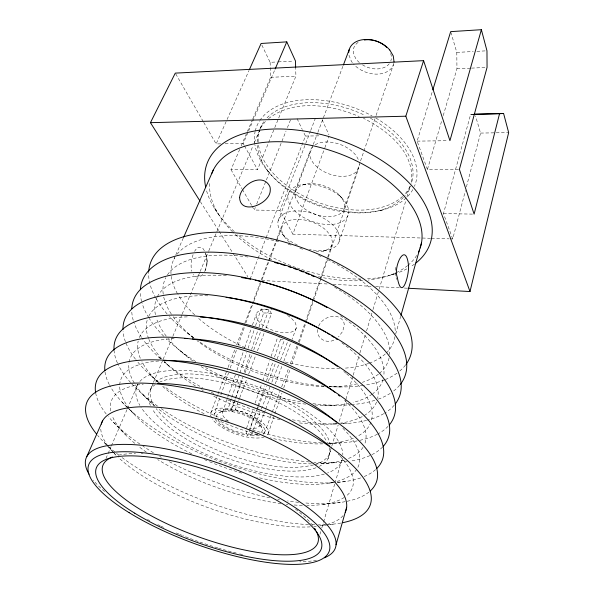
<?xml version="1.0" encoding="UTF-8"?>
<svg xmlns="http://www.w3.org/2000/svg" width="594" height="594" viewBox="0 0 594 594"><rect width="100%" height="100%" fill="white"/><g stroke="black" fill="none" stroke-linecap="round" stroke-linejoin="round"><path stroke-width="0.45" stroke-dasharray="2.97 2.23" d="M204.618 271.614C207.558 266.075 207.915 259.296 205.658 253.452M207.061 263.521L207.091 259.615M257.143 142.137L257.573 136.033L259.905 129.67M317.708 329.559C315.919 338.966 327.858 344.565 335.061 339.367M395.723 267.367L395.285 273.181L396.45 279.41M219.683 398.374L214.248 414.033L214.055 416.394M449.948 238.862L452.717 238.951L465.466 190.503M466.409 186.91L480.576 133.078L475.504 115.889M452.717 238.951L443.48 213.573L470.619 114.464L475 114.174M395.686 334.014L400.698 316.283M330.851 448.93C329.997 457.425 322.178 462.919 314.404 464.694M410.127 186.382L409.385 188.937L404.796 196.124M411.323 182.299C415.325 152.576 387.451 130.331 363.625 118.369L363.439 118.295M319.973 534.244L320.753 531.593M321.785 528.059L323.344 522.757M323.604 521.874L334.756 483.872M335.016 482.989L342.278 458.249M458.479 169.416L427.428 169.446L441.676 120.886M443.228 115.585L456.949 68.785L456.801 52.406L450.935 32.484M327.955 458.843L331.519 447.03M331.786 446.139L338.209 424.851M339.278 421.309L345.701 400.022M345.968 399.131L352.925 376.076M353.192 375.185L359.615 353.905M359.882 353.014L365.496 334.392M366.572 330.843L372.72 310.447M372.995 309.556L378.875 290.043M379.143 289.159L405.902 200.468M406.972 196.918L410.298 185.9M427.428 169.446L417.122 141.127L432.276 91.669M216.535 417.055C216.424 410.996 224.732 411.033 229.009 411.241L231.883 409.444L235.313 398.997M235.595 398.129L242.456 377.242M244.171 372.022L250.171 353.772M229.009 411.241L227.784 409.682L231.556 398.27M231.846 397.386L239.686 373.671M239.976 372.794L246.636 352.636M248.077 348.277L254.418 329.113M255.576 325.631L261.048 309.08A28.052 13.023 19.8 0 1 269.023 309.63M251.604 349.435L257.878 330.368M259.021 326.9L263.588 313.038L261.048 309.08M339.063 241.892L348.039 215.295M266.52 380.68L273.084 361.39M274.569 357.001L280.539 339.464L278.645 336.516M262.83 380.672L269.617 360.81M271.094 356.497L277.584 337.503M215.169 419.156A26.975 10.521 18.4 0 0 219.231 423.626C227.443 430.115 237.645 433.739 247.913 435.328L256.467 410.202M256.764 409.34L257.648 406.741M257.945 405.873L264.731 385.944M344.149 208.969L359.377 164.39M360.573 160.892L375.794 116.32M376.099 115.444L393.414 64.753M268.191 433.509L281.942 393.191M283.739 387.934L290.31 368.651M291.81 364.271L298.084 345.864M299.287 342.359L306.459 321.324M306.756 320.448L321.109 278.386M321.413 277.509L327.985 258.227M328.289 257.351L358.783 167.953M222.639 412.065L227.413 398.121M227.717 397.252L235.469 374.599M236.961 370.24L243.525 351.076M244.721 347.587L251.284 328.423M252.48 324.933L256.274 314.167M246.532 428.267L253.051 409.229M255.123 403.17L261.642 384.132M313.075 299.807L298.485 341.788M313.372 298.931L327.48 257.744M327.777 256.868L331.979 244.594M296.198 328.185L292.003 339.575M193.087 254.655C191.216 259.927 190.355 265.793 191.817 271.28M220.894 394.891L228.445 373.143M230.257 367.924L236.605 349.651M238.112 345.3L244.453 327.034M245.968 322.683L252.599 304.529M263.06 434.348C267.968 430.375 261.754 424.339 258.316 421.792C250.282 415.778 240.719 411.969 230.91 410.053L235.15 398.856M260.484 128.081L261.761 125.037M430.546 238.283L292.894 234.17L324.532 148.619M324.851 147.758L329.009 136.523M264.545 432.766L271.978 412.837M272.304 411.969L280.064 391.179M281.675 386.843L288.469 368.651M290.407 363.446L296.866 346.124M230.91 410.053L232.12 411.612L235.172 409.83L239.427 398.544M239.753 397.683L246.963 378.586M248.596 374.242L255.472 356.029M205.123 270.515C207.328 264.969 207.291 258.62 205.368 252.992M210.692 413.216L217.582 395.055M217.916 394.193L227.754 368.243M228.081 367.382L234.972 349.22M236.612 344.891L244.483 324.138M244.817 323.27L260.892 280.895M261.219 280.026L276.633 239.382M276.967 238.513L310.157 151.01M253.905 301.091L260.759 283.019M262.058 279.581L268.911 261.516M269.238 260.655L276.418 241.728M276.745 240.867L281.964 227.101M295.3 191.907L312.964 145.285M313.29 144.424L317.538 133.197M317.864 132.336L343.057 65.852M235.476 397.995L242.991 378.185M244.951 373.017L252.123 354.091M253.749 349.814L260.892 330.999M262.192 327.576L269.015 309.615L271.517 313.58L265.622 329.173M257.44 350.831L264.315 332.64M265.421 409.815L259.184 426.292L256.727 428.051L249.755 428.668L256.86 410.558M265.748 408.947L273.299 389.003M275.267 383.798L282.157 365.592M283.798 361.256L290.696 343.042M278.2 220.612L288.238 194.416M292.894 234.17L279.93 210.514L305.413 144.231M305.747 143.369L310.38 131.311M310.707 130.45L315.347 118.399M250.148 279.009L257.811 259.207M258.145 258.345L265.8 238.536M266.134 237.674L305.427 136.071L302.65 130.279M259.511 435.677L250.943 435.721L252.97 430.539M253.304 429.677L261.063 409.823M261.397 408.954L270.166 386.508M271.837 382.209L278.876 364.159M280.554 359.86L288.261 340.087M257.202 409.697L258.212 407.105M258.553 406.244L266.335 386.412M268.369 381.237L275.46 363.127M277.146 358.813L284.578 339.842M279.93 210.514L254.291 210.038L255.323 207.462M256.705 204.024L286.033 131.044M287.414 127.606L290.867 119.023M239.724 149.332L230.992 169.661L257.514 169.632L274.428 128.475M274.777 127.613L295.916 76.166L295.671 68.124M150.423 389.545L153.066 383.264M153.423 382.41L162.771 360.209M163.127 359.355L172.475 337.162M172.832 336.308L181.816 314.961M182.18 314.107L199.792 272.267M200.148 271.413L208.412 251.774M208.776 250.92L252.977 145.901M254.418 142.486L259.808 129.678M105.984 458.457L107.796 454.239M108.16 453.393L111.063 446.643M111.427 445.797L127.027 409.504M127.391 408.657L137.912 384.184A109.036 40.889 19.8 0 0 139.887 405.375M241.179 145.938L246.993 132.388M247.356 131.541L252.45 119.684M252.814 118.83L270.626 77.324L270.3 67.619M244.082 145.122L243.213 143.548L248.299 131.682M248.663 130.836L274.807 69.832M173.953 259.155L175.438 255.791M175.809 254.952L183.234 238.127M220.656 143.859L216.142 143.919L226.722 120.285M227.101 119.439L249.005 70.486M318.681 326.076C322.23 316.654 339.122 311.397 343.822 322.319A15.407 11.286 -36 0 1 344.208 325.601L342.656 331.422L338.491 336.895M214.248 414.033C216.78 409.348 223.203 409.682 227.784 409.682M260.528 127.97L265.741 120.894M261.509 432.514C264.315 429.135 259.875 425.156 258.784 422.104M289.53 191.528L291.721 189.026A31.682 18.087 19.8 0 1 318.547 185.632A31.682 18.087 19.8 0 1 345.099 201.752L347.223 205.309L348.433 208.821A31.682 18.087 19.8 0 1 307.67 219.58L302.992 217.122A31.712 18.102 19.8 0 1 289.523 191.52M153.17 384.6C147.832 390.622 150.393 399.614 154.069 405.858L154.136 405.954M155.531 382.142C164.07 374.925 176.158 374.48 186.843 373.871C208.754 374.138 230.286 379.18 250.95 386.197C271.725 393.77 291.877 403.512 309.437 417.077C317.894 424.621 327.806 432.863 330.175 444.498M202.71 274.473C200.49 277.606 195.329 278.074 193.288 274.487M403.423 197.423C384.771 215.756 355.487 214.931 331.638 209.697C306.482 203.334 282.232 190.191 266.372 169.223M268.51 118.629C294.305 98.767 331.133 104.648 359.17 116.528M219.966 412.214L224.933 410.202A19.632 7.47 19.8 0 1 231.883 409.444M390.941 274.874L395.849 273.403M313.521 464.939C285.499 471.532 256.341 463.662 229.603 455.063C202.658 444.683 174.406 432.001 156.2 408.694M323.032 251.136L328.088 249.866M379.752 210.551L382.878 209.875M302.903 184.571L307.35 183.858M319.862 525.898L334.199 524.012M322.787 504.454L340.399 502.427M257.499 434.303L249.814 434.273L249.784 431.474M329.135 483.063L333.694 482.618M337.34 482.261L346.451 481.363M321.139 463.758L335.788 462.615M341.661 442.82L328.17 443.577A123.307 50.898 19.8 0 0 353.341 438.238M261.88 45.114L270.114 62.325L277.353 61.939M278.259 61.887L293.644 61.071M456.801 52.406L473.262 51.53M476.915 51.336L485.142 50.898M270.626 77.324L295.916 76.166M456.949 68.785L470.634 68.162M471.547 68.117L487.058 67.404M333.264 423.968L336.798 423.841M341.216 423.685L347.401 423.463M470.619 114.464L473.329 114.397M305.427 136.071L320.136 135.818M480.576 133.078L508.664 132.603M225.171 143.793L243.213 143.548M417.122 141.127L448.106 140.696M323.492 405.338L334.905 405.227M443.48 213.573L473.218 214.122M340.518 386.961L329.328 386.761A118.867 55.316 19.8 0 0 358.724 383.397M431.467 238.313L449.019 238.84M261.843 280.509L328.452 284.036M333.078 284.281L371.012 286.286M375.638 286.531L399.695 287.808M404.321 288.053L407.098 288.201M247.913 435.328L246.777 433.887C236.501 432.224 225.735 428.63 218.451 420.849M232.12 411.612C242.968 414.011 254.848 418.102 261.664 427.42M235.172 409.83L244.914 412.563L250.972 415.444A19.632 7.47 19.8 0 1 259.162 426.277M297.438 245.136L293.458 243.08A32.247 17.657 19.8 0 1 279.462 217.805L281.653 215.37A32.247 17.657 19.8 0 1 308.798 212.392A32.247 17.657 19.8 0 1 335.914 228.564L338.105 232.083L339.374 235.543A32.247 17.657 19.8 0 1 309.4 249.361M228.631 421.235L226.418 419.594A19.765 7.522 19.8 0 1 222.557 414.753L222.319 413.32A19.609 7.462 19.8 0 1 224.933 410.202M187.622 333.167L193.198 337.615M180.346 350.802L188.677 357.855M158.665 356.964L160.714 358.783M168.889 366.038L164.122 361.805A141.439 62.288 19.8 0 0 202.621 387.771M150.802 375.505L158.464 382.61M142.753 394.475L152.955 404.373M291.58 318.421L295.196 322.549L296.48 326.462A21.221 9.92 19.8 0 1 273.218 330.442A21.146 9.89 19.8 0 1 260.321 310.306A21.176 9.905 19.8 0 1 272.171 309.734M122.082 402.108L127.109 407.172M127.74 407.803L134.029 414.122M113.365 422.156L125.327 434.615M104.44 442.693L106.333 444.735M106.965 445.411L112.637 451.529M113.268 452.205L116.417 455.605A129.767 43.629 19.8 0 1 114.375 453.534M295.389 197.282A25.869 14.865 19.8 0 1 309.548 183.672A25.869 14.865 19.8 0 1 339.285 195.01L342.137 198.262M339.285 194.995L343.443 200.757L344.676 206.4A25.869 14.865 19.8 0 1 325.906 216.55A25.869 14.865 19.8 0 1 298.359 202.962M249.814 434.273L250.943 435.721M282.261 233.836L285.254 237.919L282.135 232.336A26.485 14.39 19.8 0 1 296.317 219.327A26.485 14.39 19.8 0 1 326.789 230.91L331.118 236.583L332.469 242.107A26.485 14.39 19.8 0 1 316.26 251.797M214.56 208.39L218.718 214.62M268.288 171.651L262.466 162.771L258.635 153.698L256.987 144.825M298.337 202.955L295.367 197.282M200.378 201.663L218.674 230.598M219.164 231.385L232.514 252.502M233.011 253.282L247.839 276.745M204.351 250.713C203.089 246.889 197.906 245.716 195.82 249.517A16.535 7.15 -82.5 0 0 194.624 251.321M175.75 73.908L203.289 121.644M203.749 122.438L216.142 143.919M230.992 169.661L241.958 188.662M242.411 189.449L251.552 205.286M252.005 206.073L254.291 210.038M358.241 159.341L356.563 156.319A25.765 15.741 19.8 0 0 347.69 148.099A25.765 15.741 19.8 0 0 313.714 145.82M244.513 145.916L257.514 169.632M297.111 118.696L302.257 129.447M322.111 119.758L328.95 134.823M348.982 55.242L351.351 61.182A23.366 16.402 19.8 0 0 352.873 63.306M246.777 433.887L246.562 428.965M270.114 62.325L270.27 66.736M316.446 560.157A132.477 40.295 19.8 0 1 299.725 561.857M242.552 554.596A132.477 40.295 19.8 0 1 238.907 553.719M236.249 553.059A132.477 40.295 19.8 0 1 218.533 548.151M217.686 547.891A132.477 40.295 19.8 0 1 198.945 541.721M198.099 541.424A132.477 40.295 19.8 0 1 182.959 535.691M182.128 535.357A132.477 40.295 19.8 0 1 179.655 534.355M178.794 533.999A132.477 40.295 19.8 0 1 176.218 532.929M163.536 527.346A132.477 40.295 19.8 0 1 161.063 526.195M160.246 525.816A132.477 40.295 19.8 0 1 157.804 524.651M149.792 520.671A132.477 40.295 19.8 0 1 147.446 519.46M104.589 491.542A132.477 40.295 19.8 0 1 93.258 480.115M343.028 515.681A129.767 43.629 19.8 0 1 328.408 524.034M325.215 524.873A129.767 43.629 19.8 0 1 319.995 525.876M316.283 526.366A129.767 43.629 19.8 0 1 313.743 526.626M310.224 526.871A129.767 43.629 19.8 0 1 118.31 457.425M113.714 452.843A129.767 43.629 19.8 0 1 108.487 446.688M107.982 446.012A129.767 43.629 19.8 0 1 100.765 428.393M118.637 455.16A114.219 34.69 19.8 0 1 135.514 453.571M141.157 453.682A114.219 34.69 19.8 0 1 143.109 453.779M295.485 509.14A114.219 34.69 19.8 0 1 313.647 526.804M340.808 523.054A150.69 52.279 19.8 0 1 326.492 524.643M325.601 524.688A150.69 52.279 19.8 0 1 318.273 524.851M314.761 524.814A150.69 52.279 19.8 0 1 312.132 524.747M308.568 524.599A150.69 52.279 19.8 0 1 121.681 457.313M118.837 455.16A150.69 52.279 19.8 0 1 108.902 446.888M106.296 444.49A150.69 52.279 19.8 0 1 97.624 435.357M342.552 458.301A109.036 40.889 19.8 0 1 327.539 472.987M324.361 474.042A109.036 40.889 19.8 0 1 224.287 461.672A109.036 40.889 19.8 0 1 140.912 407.068M139.85 381.482A109.036 40.889 19.8 0 1 253.445 385.246A109.036 40.889 19.8 0 1 342.849 454.804M340.199 456.207A128.089 45.612 19.8 0 1 345.753 496.398M344.245 497.46A128.089 45.612 19.8 0 1 306.719 505.464M302.339 505.405A128.089 45.612 19.8 0 1 292.255 504.841M287.986 504.447A128.089 45.612 19.8 0 1 286.249 504.261M280.969 503.608A128.089 45.612 19.8 0 1 157.707 459.593M146.406 452.19A128.089 45.612 19.8 0 1 138.313 446.183M134.756 443.31A128.089 45.612 19.8 0 1 112.043 415.384M110.751 410.907A128.089 45.612 19.8 0 1 143.273 384.11M338.224 454.113A128.089 45.612 19.8 0 1 339.553 455.509M329.135 447.624A95.493 35.781 19.8 0 1 319.29 466.372M315.978 467.768A95.493 35.781 19.8 0 1 227.643 458.368A95.493 35.781 19.8 0 1 152.569 409.474M150.386 405.375A95.493 35.781 19.8 0 1 155.19 384.622M159.378 382.232A95.493 35.781 19.8 0 1 252.019 391.09A95.493 35.781 19.8 0 1 327.702 443.532M368.881 492.151A148.738 54.529 19.8 0 1 346.064 501.492M345.144 501.67A148.738 54.529 19.8 0 1 304.893 502.932M298.604 502.346A148.738 54.529 19.8 0 1 287.496 500.928M279.462 499.621A148.738 54.529 19.8 0 1 277.71 499.309M269.728 497.75A148.738 54.529 19.8 0 1 169.186 461.635M161.264 457.321A148.738 54.529 19.8 0 1 159.719 456.444M153.43 452.762A148.738 54.529 19.8 0 1 142.879 446.079M139.88 444.052A148.738 54.529 19.8 0 1 108.412 416.706M106.2 413.988A148.738 54.529 19.8 0 1 95.901 394.112M356.823 469.141A126.455 47.483 19.8 0 1 335.469 481.786M334.593 481.994A126.455 47.483 19.8 0 1 256.86 477.227M241.736 473.136A126.455 47.483 19.8 0 1 207.811 461.033M206.987 460.692A126.455 47.483 19.8 0 1 204.41 459.593M191.736 453.779A126.455 47.483 19.8 0 1 129.692 409.088M129.128 408.375A126.455 47.483 19.8 0 1 161.004 360.848M342.849 428.244A126.455 47.483 19.8 0 1 357.313 468.347M412.808 189.62A84.393 51.685 19.8 0 1 406.808 197.327M406.185 197.928A84.393 51.685 19.8 0 1 319.505 205.16A84.393 51.685 19.8 0 1 254.982 145.211M254.833 144.349A84.393 51.685 19.8 0 1 255.071 131.816M255.264 130.932A84.393 51.685 19.8 0 1 259.392 121.146M259.853 120.441A84.393 51.685 19.8 0 1 372.015 115.852M375.957 118.095A84.393 51.685 19.8 0 1 414.412 186.39M375.549 469.639A146.844 56.645 19.8 0 1 362.451 477.249M360.655 477.903A146.844 56.645 19.8 0 1 337.065 482.476M333.464 482.714A146.844 56.645 19.8 0 1 127.621 407.699M126.968 407.083A146.844 56.645 19.8 0 1 109.719 385.395M109.289 384.57A146.844 56.645 19.8 0 1 104.975 371.636M363.001 447.349A124.859 49.243 19.8 0 1 347.334 458.91M344.156 460.016A124.859 49.243 19.8 0 1 316.001 463.907M311.568 463.892A124.859 49.243 19.8 0 1 157.662 408.308M154.93 406.058A124.859 49.243 19.8 0 1 128.943 363.016M129.076 362.154A124.859 49.243 19.8 0 1 174.131 338.58M344.602 400.423A124.859 49.243 19.8 0 1 364.241 445.069M382.685 446.94A144.995 58.635 19.8 0 1 350.638 461.085M347.089 461.612A144.995 58.635 19.8 0 1 313.788 462.303M309.311 461.946A144.995 58.635 19.8 0 1 160.454 408.16M157.529 406.103A144.995 58.635 19.8 0 1 131.155 383.16M130.591 382.529A144.995 58.635 19.8 0 1 117.79 363.818M117.412 362.986A144.995 58.635 19.8 0 1 114.115 351.121M414.508 264.078A118.503 67.389 19.8 0 1 410.669 266.676M406.801 268.889A118.503 67.389 19.8 0 1 398.299 272.668M395.908 273.522A118.503 67.389 19.8 0 1 366.268 278.861M360.944 279.039A118.503 67.389 19.8 0 1 297.312 268.02M295.634 267.419A118.503 67.389 19.8 0 1 236.954 233.939M234.274 231.563A118.503 67.389 19.8 0 1 206.267 189.664M370.953 422.059A123.307 50.898 19.8 0 1 356.756 436.672M323.032 443.837A123.307 50.898 19.8 0 1 270.203 437.889M257.885 434.726A123.307 50.898 19.8 0 1 218.05 420.389M204.143 413.758A123.307 50.898 19.8 0 1 161.65 385.551M158.234 382.402A123.307 50.898 19.8 0 1 141.899 361.635M140.31 358.249A123.307 50.898 19.8 0 1 138.187 341.03M139.278 337.622A123.307 50.898 19.8 0 1 188.521 316.847M343.807 371.443A123.307 50.898 19.8 0 1 345.834 373.143M346.495 373.708A123.307 50.898 19.8 0 1 371.235 421.213M416.713 255.42A110.662 62.259 19.8 0 1 408.353 264.991M407.662 265.57A110.662 62.259 19.8 0 1 368.065 280.078M362.674 280.546A110.662 62.259 19.8 0 1 318.488 276.722M271.77 259.86A110.662 62.259 19.8 0 1 233.138 232.432M232.499 231.794A110.662 62.259 19.8 0 1 209.786 182.165M388.038 426.358A143.199 60.521 19.8 0 1 378.2 433.761M377.39 434.192A143.199 60.521 19.8 0 1 358.137 440.689M357.284 440.859A143.199 60.521 19.8 0 1 327.094 443.109M321.562 442.916A143.199 60.521 19.8 0 1 249.517 428.965M227.799 421.131A143.199 60.521 19.8 0 1 163.833 386.167M158.798 382.284A143.199 60.521 19.8 0 1 135.974 359.816M135.417 359.103A143.199 60.521 19.8 0 1 125.705 342.434M125.408 341.647A143.199 60.521 19.8 0 1 123.062 331.37M394.928 336.672A117.456 56.623 19.8 0 1 385.981 353.319M385.276 353.972A117.456 56.623 19.8 0 1 369.557 363.068M368.696 363.38A117.456 56.623 19.8 0 1 343.369 368.273M339.701 368.473A117.456 56.623 19.8 0 1 283.308 361.442M245.025 347.646A117.456 56.623 19.8 0 1 198.084 317.953M194.676 314.842A117.456 56.623 19.8 0 1 177.955 294.513M177.502 293.726A117.456 56.623 19.8 0 1 171.05 274.599M170.99 273.73A117.456 56.623 19.8 0 1 174.755 257.685M177.205 254.143A117.456 56.623 19.8 0 1 278.712 241.661M288.194 244.223A117.456 56.623 19.8 0 1 291.647 245.255M318.659 255.39A117.456 56.623 19.8 0 1 321.094 256.497M327.762 259.682A117.456 56.623 19.8 0 1 395.262 332.38M376.537 402.056A121.785 52.458 19.8 0 1 339.642 423.262M338.751 423.381A121.785 52.458 19.8 0 1 297.906 422.713M280.116 419.631A121.785 52.458 19.8 0 1 212.897 395.804M203.23 390.607A121.785 52.458 19.8 0 1 201.641 389.701M195.471 386.003A121.785 52.458 19.8 0 1 164.219 361.449M161.754 358.806A121.785 52.458 19.8 0 1 148.923 339.345M148.611 338.55A121.785 52.458 19.8 0 1 147.409 319.483M148.834 316.075A121.785 52.458 19.8 0 1 208.954 295.871M341.869 342.842A121.785 52.458 19.8 0 1 377.621 398.515M405.472 365.095A138.053 65.526 19.8 0 1 399.673 371.094M397.022 373.151A138.053 65.526 19.8 0 1 385.35 379.544M384.518 379.878A138.053 65.526 19.8 0 1 364.107 385.283M363.186 385.424A138.053 65.526 19.8 0 1 328.697 386.538M324.034 386.182A138.053 65.526 19.8 0 1 199.012 341.498M193.889 337.897A138.053 65.526 19.8 0 1 169.461 316.535M167.085 313.892A138.053 65.526 19.8 0 1 156.215 298.856M155.791 298.106A138.053 65.526 19.8 0 1 148.678 272.126M394.178 405.279A141.439 62.288 19.8 0 1 384.556 413.194M383.761 413.662A141.439 62.288 19.8 0 1 367.515 420.136M366.595 420.381A141.439 62.288 19.8 0 1 341.208 423.841M336.649 423.96A141.439 62.288 19.8 0 1 289.115 419.141M264.753 413.164A141.439 62.288 19.8 0 1 226.99 399.606M213.862 393.57A141.439 62.288 19.8 0 1 209.073 391.171M160.64 358.776A141.439 62.288 19.8 0 1 142.07 338.157M141.572 337.429A141.439 62.288 19.8 0 1 133.695 321.792M133.212 320.203A141.439 62.288 19.8 0 1 131.757 311.226M389.085 357.952A118.867 55.316 19.8 0 1 379.826 373.032M378.467 374.153A118.867 55.316 19.8 0 1 362.325 382.343M324.161 386.649A118.867 55.316 19.8 0 1 197.349 340.897M193.176 337.57A118.867 55.316 19.8 0 1 171.785 314.746M171.272 313.966A118.867 55.316 19.8 0 1 163.758 297.097M163.239 294.275A118.867 55.316 19.8 0 1 165.785 277.673M167.463 274.829A118.867 55.316 19.8 0 1 248.76 257.135M334.637 287.229A118.867 55.316 19.8 0 1 389.597 354.536M383.019 379.588A120.307 53.935 19.8 0 1 372.891 393.622M372.178 394.149A120.307 53.935 19.8 0 1 353.081 402.413M348.93 403.333A120.307 53.935 19.8 0 1 314.738 404.967M305.762 404.143A120.307 53.935 19.8 0 1 201.166 366.647M192.916 361.011A120.307 53.935 19.8 0 1 168.466 338.862M166.231 336.093A120.307 53.935 19.8 0 1 156.311 318.028M155.435 314.723A120.307 53.935 19.8 0 1 157.031 297.416M157.41 296.636A120.307 53.935 19.8 0 1 227.19 275.824M340.362 315.756A120.307 53.935 19.8 0 1 344.023 318.273M344.743 318.778A120.307 53.935 19.8 0 1 383.746 376.188M399.614 385.306A139.724 63.952 19.8 0 1 393.079 391.424M390.303 393.347A139.724 63.952 19.8 0 1 378.326 399.146M374.821 400.326A139.724 63.952 19.8 0 1 353.007 404.544M352.145 404.625A139.724 63.952 19.8 0 1 312.867 403.668M300.519 401.848A139.724 63.952 19.8 0 1 205.673 367.597M195.738 361.575A139.724 63.952 19.8 0 1 166.357 338.832M163.736 336.256A139.724 63.952 19.8 0 1 149.183 318.317M148.723 317.575A139.724 63.952 19.8 0 1 142.063 303.163M141.61 301.544A139.724 63.952 19.8 0 1 140.295 292.389M312.615 146.822A25.765 15.741 19.8 0 0 311.197 159.615A25.765 15.741 19.8 0 0 333.917 175.349A25.765 15.741 19.8 0 0 357.484 170.381A25.846 15.793 19.8 0 0 359.184 162.348M264.456 436.813A30.509 11.501 19.8 0 1 236.731 434.288A30.509 11.501 19.8 0 1 212.229 418.852M211.494 417.627A30.509 11.501 19.8 0 1 221.421 408.137A30.509 11.501 19.8 0 1 252.784 416.335A30.606 11.538 19.8 0 1 264.055 424.086L267.872 429.187A30.606 11.538 19.8 0 1 267.04 435.209M409.934 186.679A80.405 49.235 19.8 0 1 403.222 195.805M402.561 196.428A80.405 49.235 19.8 0 1 317.567 202.205A80.405 49.235 19.8 0 1 258.242 142.686M258.175 141.795A80.405 49.235 19.8 0 1 259.704 129.796M259.986 128.98A80.405 49.235 19.8 0 1 264.122 121.31M267.055 117.842A80.405 49.235 19.8 0 1 364.709 115.281M370.456 118.236A80.405 49.235 19.8 0 1 411.263 183.516M283.204 339.835A28.052 13.023 19.8 0 1 280.539 339.464M263.588 313.038A21.206 9.846 19.8 0 1 271.517 313.58M302.621 249.242A26.485 14.39 19.8 0 1 299.265 247.928M289.634 242.196A26.485 14.39 19.8 0 1 285.283 237.927M287.555 315.466A21.221 9.92 19.8 0 1 291.557 318.384M393.815 63.38A23.352 16.394 19.8 0 1 362.57 70.82M362.57 70.827A23.366 16.402 19.8 0 1 353.445 63.989M389.241 63.788A19.647 13.833 19.8 0 1 361.961 64.516M359.377 62.57A19.647 13.833 19.8 0 1 355.412 58.012L353.43 52.992A19.647 13.833 19.8 0 1 359.86 41.417M390.666 53.542A19.647 13.833 19.8 0 1 390.815 60.974"/><path stroke-width="0.89" d="M408.019 288.246L470.003 291.528L508.664 132.603L503.586 113.447L475 114.174M503.586 113.447L499.532 113.729L474.116 214.144L459.392 169.416L487.058 67.404L486.969 50.802L481.378 29.7L450.683 31.623L432.818 89.909M481.378 29.7L449.933 140.674L423.589 60.647L175.289 73.114L150.445 122.668L199.881 200.883M336.041 544.75L346.651 507.261M400.95 315.399L421.525 242.701M470.003 291.528L405.813 116.209L423.589 60.647M343.384 64.991L349.272 49.45M275.163 68.986L286.783 41.87L261.093 43.473L249.383 69.639M86.858 456.482L102.547 420.946M183.605 237.281L213.313 169.981M473.329 114.397L499.532 113.729M150.445 122.668L405.813 116.209M389.768 49.993L393.258 55.933L394.052 61.947M286.783 41.87L295.456 60.974L295.641 67.233M89.085 474.22A132.477 40.295 19.8 0 1 222.624 464.597A132.477 40.295 19.8 0 1 324.346 557.818M101.284 424.109A129.767 43.629 19.8 0 1 238.825 425.972A129.767 43.629 19.8 0 1 345.285 512.214M316.283 531.17A114.219 34.69 19.8 0 1 197.364 536.404A114.219 34.69 19.8 0 1 112.496 456.994M314.642 528.289A114.219 34.69 19.8 0 1 315.518 529.744M96.532 434.028A150.69 52.279 19.8 0 1 246.22 404.804A150.69 52.279 19.8 0 1 342.604 522.713M157.306 383.397A128.089 45.612 19.8 0 1 329.833 446.317M95.723 393.235A148.738 54.529 19.8 0 1 253.564 379.93A148.738 54.529 19.8 0 1 370.225 491.015M163.877 360.714A126.455 47.483 19.8 0 1 336.271 422.126M104.871 370.753A146.844 56.645 19.8 0 1 263.09 356.638A146.844 56.645 19.8 0 1 376.841 468.414M184.89 338.498A124.859 49.243 19.8 0 1 187.652 338.602M192.352 338.862A124.859 49.243 19.8 0 1 335.001 392.33M338.357 395.01A124.859 49.243 19.8 0 1 339.649 396.079M114.041 350.289A144.995 58.635 19.8 0 1 270.612 333.375A144.995 58.635 19.8 0 1 383.293 446.28M205.643 186.999A118.503 67.389 19.8 0 1 341.453 140.674A118.503 67.389 19.8 0 1 415.963 262.971M200.297 317.048A123.307 50.898 19.8 0 1 337.295 366.357M419.564 249.747A110.662 62.259 19.8 0 1 418.466 252.242M211.858 173.329A110.662 62.259 19.8 0 1 336.657 152.584A110.662 62.259 19.8 0 1 420.188 248.04M122.973 329.663A143.199 60.521 19.8 0 1 279.277 311.234A143.199 60.521 19.8 0 1 389.174 425.089M226.099 297.364A121.785 52.458 19.8 0 1 325.668 332.12M327.279 333.093A121.785 52.458 19.8 0 1 329.663 334.563M331.222 335.551A121.785 52.458 19.8 0 1 334.288 337.541M335.781 338.543A121.785 52.458 19.8 0 1 337.251 339.553M148.73 271.295A138.053 65.526 19.8 0 1 303.007 248.069A138.053 65.526 19.8 0 1 406.014 364.374M131.771 308.628A141.439 62.288 19.8 0 1 287.986 289.813A141.439 62.288 19.8 0 1 395.277 403.935M274.658 262.511A118.867 55.316 19.8 0 1 279.024 263.721M280.776 264.233A118.867 55.316 19.8 0 1 285.15 265.563M288.632 266.684A118.867 55.316 19.8 0 1 291.231 267.56M293.815 268.458A118.867 55.316 19.8 0 1 297.252 269.706M299.829 270.678A118.867 55.316 19.8 0 1 303.244 272.007M305.784 273.047A118.867 55.316 19.8 0 1 309.155 274.458M311.65 275.549A118.867 55.316 19.8 0 1 314.122 276.656M241.699 277.598A120.307 53.935 19.8 0 1 250.661 279.195M255.212 280.153A120.307 53.935 19.8 0 1 326.96 307.499M140.355 289.738A139.724 63.952 19.8 0 1 296.473 268.978A139.724 63.952 19.8 0 1 400.17 384.615M389.761 49.993A23.352 16.394 19.8 0 0 354.663 42.56A23.366 16.402 19.8 0 0 348.782 52.279M364.322 40.028A19.647 13.833 19.8 0 1 386.672 47.386M408.494 265.511C409.474 274.302 401.655 302.836 397.297 277.264C392.909 266.944 405.984 239.857 408.494 265.511M239.59 197.446C240.332 216.134 270.404 203.839 270.248 190.258A18.162 13.187 -23.2 0 0 269.862 186.561C262.637 171.852 240.904 184.504 239.59 197.446M129.128 512.659A127.799 38.335 19.8 0 0 327.524 554.417A127.799 38.335 19.8 0 0 170.122 457.135A127.799 38.335 19.8 0 0 129.128 512.659M134.712 513.179A119.528 35.826 19.8 0 0 319.824 551.692A119.528 35.826 19.8 0 0 171.718 460.781A119.528 35.826 19.8 0 0 134.712 513.179"/></g></svg>
